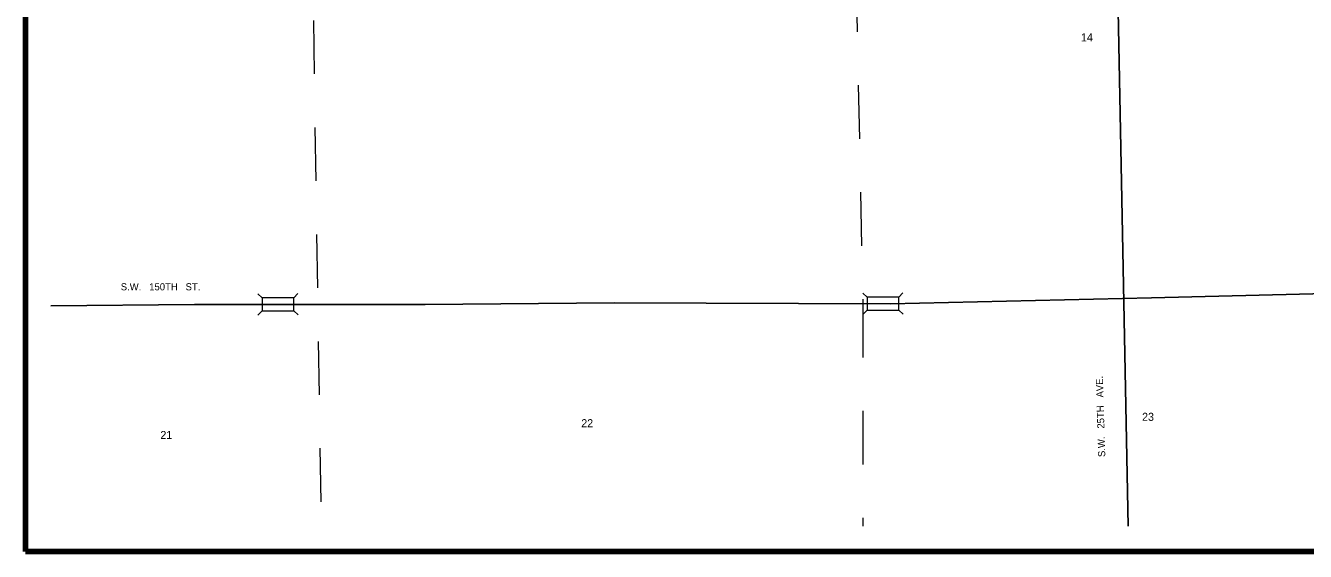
# Model space of a CAD drawing. Extents: x 354.64 to 359.05, y 2573.6 to 2577.54.
# Drawn here: x 354.643 to 357.035, y 2573.655 to 2574.638 of the extents above; entities that cross this region are included whole.
import ezdxf
from ezdxf.enums import TextEntityAlignment as Align

# ---------------------------------------------------------------- set-up
doc = ezdxf.new("R2010")
doc.units = 0
doc.header["$LTSCALE"] = 0.0061
doc.linetypes.add('MEDIUM_DASHED', pattern=[4.5, 3, -1.5])
for name, color, linetype, lineweight in [('14', 7, 'Continuous', 25), ('15', 7, 'MEDIUM_DASHED', 13), ('21', 7, 'Continuous', 25), ('48', 7, 'Continuous', 106)]:
    doc.layers.add(name, color=color, linetype=linetype, lineweight=lineweight)
doc.layers.add('45', color=7, linetype='Continuous')
doc.layers.add('49', color=7, linetype='Continuous')

msp = doc.modelspace()

# ---------------------------------------------------------------- linework, layer by layer
at = {"layer": '14'}
for points in [[(356.667045, 2575.366477), (356.68125, 2574.858902), (356.693939, 2574.217045), (356.703788, 2573.702273)], [(354.690341, 2574.114015), (354.958523, 2574.116667), (355.389773, 2574.116667), (355.743182, 2574.119508), (356.25947, 2574.117424), (356.747538, 2574.129167), (357.300568, 2574.142803), (357.870833, 2574.155492), (358.182386, 2574.162879), (358.47822, 2574.170644)]]:
    msp.add_lwpolyline(points, dxfattribs=at)
at = {"layer": '15'}
for points in [[(355.139015, 2577.490152), (355.156439, 2576.247348), (355.195265, 2573.702273)], [(356.186932, 2575.126136), (356.207765, 2574.117614), (356.207765, 2573.702273)]]:
    msp.add_lwpolyline(points, dxfattribs=at)
at = {"layer": '21'}
for p, q in [((355.085038, 2574.128788), (355.076894, 2574.136553)), ((355.151894, 2574.136932), (355.144129, 2574.128788)), ((356.215909, 2574.129924), (356.207765, 2574.137689)), ((356.282765, 2574.138068), (356.275, 2574.129924)), ((355.085038, 2574.104735), (355.077273, 2574.096591)), ((355.152273, 2574.09697), (355.144129, 2574.104735)), ((356.215909, 2574.105871), (356.208144, 2574.097727)), ((356.283144, 2574.098106), (356.275, 2574.105871))]:
    msp.add_line(p, q, dxfattribs=at)
at = {"layer": '21', "lineweight": 13}
for points in [[(355.085038, 2574.104735), (355.144129, 2574.104735), (355.144129, 2574.128788), (355.085038, 2574.128788)], [(356.215909, 2574.105871), (356.275, 2574.105871), (356.275, 2574.129924), (356.215909, 2574.129924)]]:
    msp.add_lwpolyline(points, close=True, dxfattribs=at)
at = {"layer": '48'}
msp.add_lwpolyline([(354.642992, 2573.654924), (354.642992, 2577.5375), (358.525568, 2577.5375), (358.525568, 2573.654924)], close=True, dxfattribs=at)

# ---------------------------------------------------------------- texts
at = {"layer": '45'}
for s, p in [('14', (356.626705, 2574.608333)), ('23', (356.740909, 2573.899053)), ('21', (354.906061, 2573.865152)), ('22', (355.692708, 2573.887121))]:
    msp.add_text(s, height=0.01496, dxfattribs=at).set_placement(p, align=Align.CENTER)
at = {"layer": '49'}
msp.add_text('S.W.   150TH   ST.', height=0.01326, dxfattribs=at).set_placement((354.895265, 2574.142992), align=Align.CENTER)
msp.add_text('S.W.   25TH   AVE.', height=0.01326, rotation=91.737, dxfattribs=at).set_placement((356.658762, 2573.907375), align=Align.CENTER)

doc.saveas('drawing.dxf')
